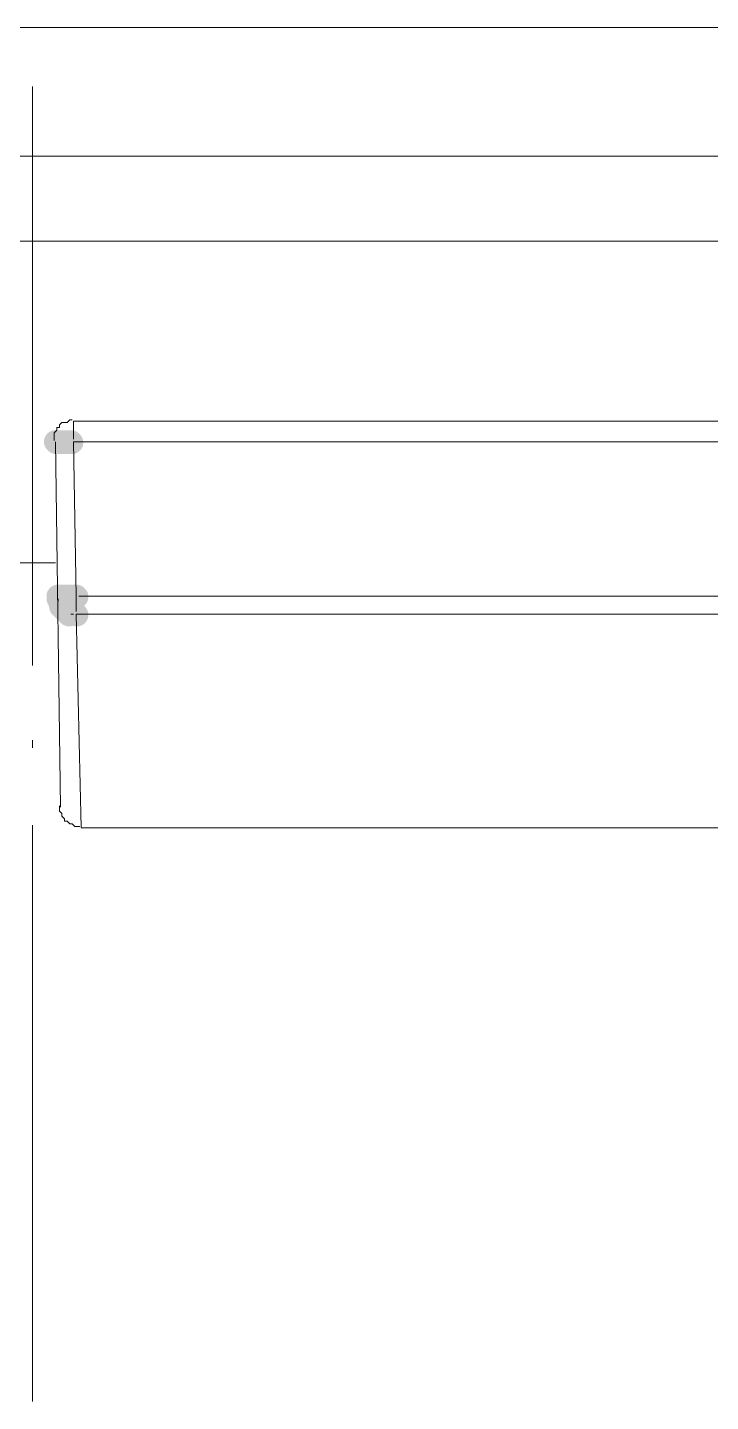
# Model space of a CAD drawing. Header units: millimetres. Extents: x 0 to 297, y 0 to 208.
# Drawn here: x 101.24 to 106.33, y 45.63 to 55.87 of the extents above; entities that cross this region are included whole.
import ezdxf

# ---------------------------------------------------------------- set-up
doc = ezdxf.new("R2010")
doc.units = ezdxf.units.MM

msp = doc.modelspace()

# ---------------------------------------------------------------- hatches: boundary and pattern name
h = msp.add_hatch(color=7)
edge = h.paths.add_edge_path(flags=0)
edge.add_spline(control_points=[(101.513177, 52.842842), (101.479632, 52.876387), (101.42474, 52.876387), (101.391195, 52.842842), (101.35765, 52.809297), (101.35765, 52.754406), (101.391195, 52.720861), (101.391195, 52.720861), (101.39684, 52.715216), (101.39684, 52.715216), (101.430385, 52.681671), (101.485276, 52.681671), (101.518821, 52.715216), (101.552366, 52.748761), (101.552366, 52.803653), (101.518821, 52.837198), (101.518821, 52.837198), (101.513177, 52.842842), (101.513177, 52.842842)], knot_values=[0, 0, 0, 0, 1, 1, 1, 2, 2, 2, 3, 3, 3, 4, 4, 4, 5, 5, 5, 6, 6, 6, 6], degree=3, periodic=1)
h = msp.add_hatch(color=7)
edge = h.paths.add_edge_path(flags=0)
edge.add_spline(control_points=[(101.513177, 52.842842), (101.479632, 52.876387), (101.42474, 52.876387), (101.391195, 52.842842), (101.35765, 52.809297), (101.35765, 52.754406), (101.391195, 52.720861), (101.391195, 52.720861), (101.39684, 52.715216), (101.39684, 52.715216), (101.430385, 52.681671), (101.485276, 52.681671), (101.518821, 52.715216), (101.552366, 52.748761), (101.552366, 52.803653), (101.518821, 52.837198), (101.518821, 52.837198), (101.513177, 52.842842), (101.513177, 52.842842)], knot_values=[0, 0, 0, 0, 1, 1, 1, 2, 2, 2, 3, 3, 3, 4, 4, 4, 5, 5, 5, 6, 6, 6, 6], degree=3, periodic=1)
h = msp.add_hatch(color=7)
edge = h.paths.add_edge_path(flags=0)
edge.add_spline(control_points=[(101.513177, 52.842842), (101.479632, 52.876387), (101.42474, 52.876387), (101.391195, 52.842842), (101.35765, 52.809297), (101.35765, 52.754406), (101.391195, 52.720861), (101.391195, 52.720861), (101.39684, 52.715216), (101.39684, 52.715216), (101.430385, 52.681671), (101.485276, 52.681671), (101.518821, 52.715216), (101.552366, 52.748761), (101.552366, 52.803653), (101.518821, 52.837198), (101.518821, 52.837198), (101.513177, 52.842842), (101.513177, 52.842842)], knot_values=[0, 0, 0, 0, 1, 1, 1, 2, 2, 2, 3, 3, 3, 4, 4, 4, 5, 5, 5, 6, 6, 6, 6], degree=3, periodic=1)
h = msp.add_hatch(color=7)
edge = h.paths.add_edge_path(flags=0)
edge.add_spline(control_points=[(101.513177, 52.842842), (101.479632, 52.876387), (101.42474, 52.876387), (101.391195, 52.842842), (101.35765, 52.809297), (101.35765, 52.754406), (101.391195, 52.720861), (101.391195, 52.720861), (101.39684, 52.715216), (101.39684, 52.715216), (101.430385, 52.681671), (101.485276, 52.681671), (101.518821, 52.715216), (101.552366, 52.748761), (101.552366, 52.803653), (101.518821, 52.837198), (101.518821, 52.837198), (101.513177, 52.842842), (101.513177, 52.842842)], knot_values=[0, 0, 0, 0, 1, 1, 1, 2, 2, 2, 3, 3, 3, 4, 4, 4, 5, 5, 5, 6, 6, 6, 6], degree=3, periodic=1)
h = msp.add_hatch(color=7)
edge = h.paths.add_edge_path(flags=0)
edge.add_spline(control_points=[(101.513177, 52.842842), (101.479632, 52.876387), (101.42474, 52.876387), (101.391195, 52.842842), (101.35765, 52.809297), (101.35765, 52.754406), (101.391195, 52.720861), (101.391195, 52.720861), (101.39684, 52.715216), (101.39684, 52.715216), (101.430385, 52.681671), (101.485276, 52.681671), (101.518821, 52.715216), (101.552366, 52.748761), (101.552366, 52.803653), (101.518821, 52.837198), (101.518821, 52.837198), (101.513177, 52.842842), (101.513177, 52.842842)], knot_values=[0, 0, 0, 0, 1, 1, 1, 2, 2, 2, 3, 3, 3, 4, 4, 4, 5, 5, 5, 6, 6, 6, 6], degree=3, periodic=1)
h = msp.add_hatch(color=7)
edge = h.paths.add_edge_path(flags=0)
edge.add_spline(control_points=[(101.513177, 52.842842), (101.479632, 52.876387), (101.42474, 52.876387), (101.391195, 52.842842), (101.35765, 52.809297), (101.35765, 52.754406), (101.391195, 52.720861), (101.391195, 52.720861), (101.39684, 52.715216), (101.39684, 52.715216), (101.430385, 52.681671), (101.485276, 52.681671), (101.518821, 52.715216), (101.552366, 52.748761), (101.552366, 52.803653), (101.518821, 52.837198), (101.518821, 52.837198), (101.513177, 52.842842), (101.513177, 52.842842)], knot_values=[0, 0, 0, 0, 1, 1, 1, 2, 2, 2, 3, 3, 3, 4, 4, 4, 5, 5, 5, 6, 6, 6, 6], degree=3, periodic=1)
h = msp.add_hatch(color=7)
edge = h.paths.add_edge_path(flags=0)
edge.add_spline(control_points=[(101.513177, 52.842842), (101.479632, 52.876387), (101.42474, 52.876387), (101.391195, 52.842842), (101.35765, 52.809297), (101.35765, 52.754406), (101.391195, 52.720861), (101.391195, 52.720861), (101.39684, 52.715216), (101.39684, 52.715216), (101.430385, 52.681671), (101.485276, 52.681671), (101.518821, 52.715216), (101.552366, 52.748761), (101.552366, 52.803653), (101.518821, 52.837198), (101.518821, 52.837198), (101.513177, 52.842842), (101.513177, 52.842842)], knot_values=[0, 0, 0, 0, 1, 1, 1, 2, 2, 2, 3, 3, 3, 4, 4, 4, 5, 5, 5, 6, 6, 6, 6], degree=3, periodic=1)
h = msp.add_hatch(color=7)
edge = h.paths.add_edge_path(flags=0)
edge.add_spline(control_points=[(101.513177, 52.842842), (101.479632, 52.876387), (101.42474, 52.876387), (101.391195, 52.842842), (101.35765, 52.809297), (101.35765, 52.754406), (101.391195, 52.720861), (101.391195, 52.720861), (101.39684, 52.715216), (101.39684, 52.715216), (101.430385, 52.681671), (101.485276, 52.681671), (101.518821, 52.715216), (101.552366, 52.748761), (101.552366, 52.803653), (101.518821, 52.837198), (101.518821, 52.837198), (101.513177, 52.842842), (101.513177, 52.842842)], knot_values=[0, 0, 0, 0, 1, 1, 1, 2, 2, 2, 3, 3, 3, 4, 4, 4, 5, 5, 5, 6, 6, 6, 6], degree=3, periodic=1)
h = msp.add_hatch(color=7)
edge = h.paths.add_edge_path(flags=0)
edge.add_spline(control_points=[(101.513177, 52.842842), (101.479632, 52.876387), (101.42474, 52.876387), (101.391195, 52.842842), (101.35765, 52.809297), (101.35765, 52.754406), (101.391195, 52.720861), (101.391195, 52.720861), (101.39684, 52.715216), (101.39684, 52.715216), (101.430385, 52.681671), (101.485276, 52.681671), (101.518821, 52.715216), (101.552366, 52.748761), (101.552366, 52.803653), (101.518821, 52.837198), (101.518821, 52.837198), (101.513177, 52.842842), (101.513177, 52.842842)], knot_values=[0, 0, 0, 0, 1, 1, 1, 2, 2, 2, 3, 3, 3, 4, 4, 4, 5, 5, 5, 6, 6, 6, 6], degree=3, periodic=1)
h = msp.add_hatch(color=7)
edge = h.paths.add_edge_path(flags=0)
edge.add_spline(control_points=[(101.513177, 52.842842), (101.479632, 52.876387), (101.42474, 52.876387), (101.391195, 52.842842), (101.35765, 52.809297), (101.35765, 52.754406), (101.391195, 52.720861), (101.391195, 52.720861), (101.39684, 52.715216), (101.39684, 52.715216), (101.430385, 52.681671), (101.485276, 52.681671), (101.518821, 52.715216), (101.552366, 52.748761), (101.552366, 52.803653), (101.518821, 52.837198), (101.518821, 52.837198), (101.513177, 52.842842), (101.513177, 52.842842)], knot_values=[0, 0, 0, 0, 1, 1, 1, 2, 2, 2, 3, 3, 3, 4, 4, 4, 5, 5, 5, 6, 6, 6, 6], degree=3, periodic=1)
h = msp.add_hatch(color=7)
edge = h.paths.add_edge_path(flags=0)
edge.add_spline(control_points=[(101.513177, 52.842842), (101.479632, 52.876387), (101.42474, 52.876387), (101.391195, 52.842842), (101.35765, 52.809297), (101.35765, 52.754406), (101.391195, 52.720861), (101.391195, 52.720861), (101.39684, 52.715216), (101.39684, 52.715216), (101.430385, 52.681671), (101.485276, 52.681671), (101.518821, 52.715216), (101.552366, 52.748761), (101.552366, 52.803653), (101.518821, 52.837198), (101.518821, 52.837198), (101.513177, 52.842842), (101.513177, 52.842842)], knot_values=[0, 0, 0, 0, 1, 1, 1, 2, 2, 2, 3, 3, 3, 4, 4, 4, 5, 5, 5, 6, 6, 6, 6], degree=3, periodic=1)
h = msp.add_hatch(color=7)
edge = h.paths.add_edge_path(flags=0)
edge.add_spline(control_points=[(101.532227, 52.842842), (101.498682, 52.876387), (101.44379, 52.876387), (101.410245, 52.842842), (101.3767, 52.809297), (101.3767, 52.754406), (101.410245, 52.720861), (101.410245, 52.720861), (101.41589, 52.715216), (101.41589, 52.715216), (101.449435, 52.681671), (101.504326, 52.681671), (101.537871, 52.715216), (101.571416, 52.748761), (101.571416, 52.803653), (101.537871, 52.837198), (101.537871, 52.837198), (101.532227, 52.842842), (101.532227, 52.842842)], knot_values=[0, 0, 0, 0, 1, 1, 1, 2, 2, 2, 3, 3, 3, 4, 4, 4, 5, 5, 5, 6, 6, 6, 6], degree=3, periodic=1)
h = msp.add_hatch(color=7)
edge = h.paths.add_edge_path(flags=0)
edge.add_spline(control_points=[(101.532227, 52.842842), (101.498682, 52.876387), (101.44379, 52.876387), (101.410245, 52.842842), (101.3767, 52.809297), (101.3767, 52.754406), (101.410245, 52.720861), (101.410245, 52.720861), (101.41589, 52.715216), (101.41589, 52.715216), (101.449435, 52.681671), (101.504326, 52.681671), (101.537871, 52.715216), (101.571416, 52.748761), (101.571416, 52.803653), (101.537871, 52.837198), (101.537871, 52.837198), (101.532227, 52.842842), (101.532227, 52.842842)], knot_values=[0, 0, 0, 0, 1, 1, 1, 2, 2, 2, 3, 3, 3, 4, 4, 4, 5, 5, 5, 6, 6, 6, 6], degree=3, periodic=1)
h = msp.add_hatch(color=7)
edge = h.paths.add_edge_path(flags=0)
edge.add_spline(control_points=[(101.532227, 52.842842), (101.498682, 52.876387), (101.44379, 52.876387), (101.410245, 52.842842), (101.3767, 52.809297), (101.3767, 52.754406), (101.410245, 52.720861), (101.410245, 52.720861), (101.41589, 52.715216), (101.41589, 52.715216), (101.449435, 52.681671), (101.504326, 52.681671), (101.537871, 52.715216), (101.571416, 52.748761), (101.571416, 52.803653), (101.537871, 52.837198), (101.537871, 52.837198), (101.532227, 52.842842), (101.532227, 52.842842)], knot_values=[0, 0, 0, 0, 1, 1, 1, 2, 2, 2, 3, 3, 3, 4, 4, 4, 5, 5, 5, 6, 6, 6, 6], degree=3, periodic=1)
h = msp.add_hatch(color=7)
edge = h.paths.add_edge_path(flags=0)
edge.add_spline(control_points=[(101.551277, 52.842842), (101.517732, 52.876387), (101.46284, 52.876387), (101.429295, 52.842842), (101.39575, 52.809297), (101.39575, 52.754406), (101.429295, 52.720861), (101.429295, 52.720861), (101.43494, 52.715216), (101.43494, 52.715216), (101.468485, 52.681671), (101.523376, 52.681671), (101.556921, 52.715216), (101.590466, 52.748761), (101.590466, 52.803653), (101.556921, 52.837198), (101.556921, 52.837198), (101.551277, 52.842842), (101.551277, 52.842842)], knot_values=[0, 0, 0, 0, 1, 1, 1, 2, 2, 2, 3, 3, 3, 4, 4, 4, 5, 5, 5, 6, 6, 6, 6], degree=3, periodic=1)
h = msp.add_hatch(color=7)
edge = h.paths.add_edge_path(flags=0)
edge.add_spline(control_points=[(101.551277, 52.842842), (101.517732, 52.876387), (101.46284, 52.876387), (101.429295, 52.842842), (101.39575, 52.809297), (101.39575, 52.754406), (101.429295, 52.720861), (101.429295, 52.720861), (101.43494, 52.715216), (101.43494, 52.715216), (101.468485, 52.681671), (101.523376, 52.681671), (101.556921, 52.715216), (101.590466, 52.748761), (101.590466, 52.803653), (101.556921, 52.837198), (101.556921, 52.837198), (101.551277, 52.842842), (101.551277, 52.842842)], knot_values=[0, 0, 0, 0, 1, 1, 1, 2, 2, 2, 3, 3, 3, 4, 4, 4, 5, 5, 5, 6, 6, 6, 6], degree=3, periodic=1)
h = msp.add_hatch(color=7)
edge = h.paths.add_edge_path(flags=0)
edge.add_spline(control_points=[(101.57068, 52.842842), (101.537135, 52.876387), (101.482243, 52.876387), (101.448698, 52.842842), (101.415153, 52.809297), (101.415153, 52.754406), (101.448698, 52.720861), (101.448698, 52.720861), (101.454342, 52.715216), (101.454342, 52.715216), (101.487887, 52.681671), (101.542779, 52.681671), (101.576324, 52.715216), (101.609869, 52.748761), (101.609869, 52.803653), (101.576324, 52.837198), (101.576324, 52.837198), (101.57068, 52.842842), (101.57068, 52.842842)], knot_values=[0, 0, 0, 0, 1, 1, 1, 2, 2, 2, 3, 3, 3, 4, 4, 4, 5, 5, 5, 6, 6, 6, 6], degree=3, periodic=1)
h = msp.add_hatch(color=7)
edge = h.paths.add_edge_path(flags=0)
edge.add_spline(control_points=[(101.58973, 52.842842), (101.556185, 52.876387), (101.501293, 52.876387), (101.467748, 52.842842), (101.434203, 52.809297), (101.434203, 52.754406), (101.467748, 52.720861), (101.467748, 52.720861), (101.473392, 52.715216), (101.473392, 52.715216), (101.506937, 52.681671), (101.561829, 52.681671), (101.595374, 52.715216), (101.628919, 52.748761), (101.628919, 52.803653), (101.595374, 52.837198), (101.595374, 52.837198), (101.58973, 52.842842), (101.58973, 52.842842)], knot_values=[0, 0, 0, 0, 1, 1, 1, 2, 2, 2, 3, 3, 3, 4, 4, 4, 5, 5, 5, 6, 6, 6, 6], degree=3, periodic=1)
h = msp.add_hatch(color=7)
edge = h.paths.add_edge_path(flags=0)
edge.add_spline(control_points=[(101.58973, 52.842842), (101.556185, 52.876387), (101.501293, 52.876387), (101.467748, 52.842842), (101.434203, 52.809297), (101.434203, 52.754406), (101.467748, 52.720861), (101.467748, 52.720861), (101.473392, 52.715216), (101.473392, 52.715216), (101.506937, 52.681671), (101.561829, 52.681671), (101.595374, 52.715216), (101.628919, 52.748761), (101.628919, 52.803653), (101.595374, 52.837198), (101.595374, 52.837198), (101.58973, 52.842842), (101.58973, 52.842842)], knot_values=[0, 0, 0, 0, 1, 1, 1, 2, 2, 2, 3, 3, 3, 4, 4, 4, 5, 5, 5, 6, 6, 6, 6], degree=3, periodic=1)
h = msp.add_hatch(color=7)
edge = h.paths.add_edge_path(flags=0)
edge.add_spline(control_points=[(101.60878, 52.842842), (101.575235, 52.876387), (101.520343, 52.876387), (101.486798, 52.842842), (101.453253, 52.809297), (101.453253, 52.754406), (101.486798, 52.720861), (101.486798, 52.720861), (101.492442, 52.715216), (101.492442, 52.715216), (101.525987, 52.681671), (101.580879, 52.681671), (101.614424, 52.715216), (101.647969, 52.748761), (101.647969, 52.803653), (101.614424, 52.837198), (101.614424, 52.837198), (101.60878, 52.842842), (101.60878, 52.842842)], knot_values=[0, 0, 0, 0, 1, 1, 1, 2, 2, 2, 3, 3, 3, 4, 4, 4, 5, 5, 5, 6, 6, 6, 6], degree=3, periodic=1)
h = msp.add_hatch(color=7)
edge = h.paths.add_edge_path(flags=0)
edge.add_spline(control_points=[(101.628183, 52.842842), (101.594638, 52.876387), (101.539746, 52.876387), (101.506201, 52.842842), (101.472656, 52.809297), (101.472656, 52.754406), (101.506201, 52.720861), (101.506201, 52.720861), (101.511845, 52.715216), (101.511845, 52.715216), (101.54539, 52.681671), (101.600282, 52.681671), (101.633827, 52.715216), (101.667372, 52.748761), (101.667372, 52.803653), (101.633827, 52.837198), (101.633827, 52.837198), (101.628183, 52.842842), (101.628183, 52.842842)], knot_values=[0, 0, 0, 0, 1, 1, 1, 2, 2, 2, 3, 3, 3, 4, 4, 4, 5, 5, 5, 6, 6, 6, 6], degree=3, periodic=1)
h = msp.add_hatch(color=7)
edge = h.paths.add_edge_path(flags=0)
edge.add_spline(control_points=[(101.628183, 52.842842), (101.594638, 52.876387), (101.539746, 52.876387), (101.506201, 52.842842), (101.472656, 52.809297), (101.472656, 52.754406), (101.506201, 52.720861), (101.506201, 52.720861), (101.511845, 52.715216), (101.511845, 52.715216), (101.54539, 52.681671), (101.600282, 52.681671), (101.633827, 52.715216), (101.667372, 52.748761), (101.667372, 52.803653), (101.633827, 52.837198), (101.633827, 52.837198), (101.628183, 52.842842), (101.628183, 52.842842)], knot_values=[0, 0, 0, 0, 1, 1, 1, 2, 2, 2, 3, 3, 3, 4, 4, 4, 5, 5, 5, 6, 6, 6, 6], degree=3, periodic=1)
h = msp.add_hatch(color=7)
edge = h.paths.add_edge_path(flags=0)
edge.add_spline(control_points=[(101.530229, 51.675671), (101.49562, 51.708118), (101.440757, 51.706348), (101.40831, 51.671739), (101.375864, 51.63713), (101.377634, 51.582266), (101.412243, 51.54982), (101.412243, 51.54982), (101.417888, 51.544529), (101.417888, 51.544529), (101.452497, 51.512083), (101.50736, 51.513852), (101.539806, 51.548461), (101.572252, 51.583071), (101.570482, 51.637934), (101.535873, 51.67038), (101.535873, 51.67038), (101.530229, 51.675671), (101.530229, 51.675671)], knot_values=[0, 0, 0, 0, 1, 1, 1, 2, 2, 2, 3, 3, 3, 4, 4, 4, 5, 5, 5, 6, 6, 6, 6], degree=3, periodic=1)
h = msp.add_hatch(color=7)
edge = h.paths.add_edge_path(flags=0)
edge.add_spline(control_points=[(101.532227, 51.69314), (101.498682, 51.726685), (101.44379, 51.726685), (101.410245, 51.69314), (101.3767, 51.659595), (101.3767, 51.604703), (101.410245, 51.571158), (101.410245, 51.571158), (101.41589, 51.565513), (101.41589, 51.565513), (101.449435, 51.531968), (101.504326, 51.531968), (101.537871, 51.565513), (101.571416, 51.599058), (101.571416, 51.65395), (101.537871, 51.687495), (101.537871, 51.687495), (101.532227, 51.69314), (101.532227, 51.69314)], knot_values=[0, 0, 0, 0, 1, 1, 1, 2, 2, 2, 3, 3, 3, 4, 4, 4, 5, 5, 5, 6, 6, 6, 6], degree=3, periodic=1)
h = msp.add_hatch(color=7)
edge = h.paths.add_edge_path(flags=0)
edge.add_spline(control_points=[(101.532227, 51.69314), (101.498682, 51.726685), (101.44379, 51.726685), (101.410245, 51.69314), (101.3767, 51.659595), (101.3767, 51.604703), (101.410245, 51.571158), (101.410245, 51.571158), (101.41589, 51.565513), (101.41589, 51.565513), (101.449435, 51.531968), (101.504326, 51.531968), (101.537871, 51.565513), (101.571416, 51.599058), (101.571416, 51.65395), (101.537871, 51.687495), (101.537871, 51.687495), (101.532227, 51.69314), (101.532227, 51.69314)], knot_values=[0, 0, 0, 0, 1, 1, 1, 2, 2, 2, 3, 3, 3, 4, 4, 4, 5, 5, 5, 6, 6, 6, 6], degree=3, periodic=1)
h = msp.add_hatch(color=7)
edge = h.paths.add_edge_path(flags=0)
edge.add_spline(control_points=[(101.532227, 51.69314), (101.498682, 51.726685), (101.44379, 51.726685), (101.410245, 51.69314), (101.3767, 51.659595), (101.3767, 51.604703), (101.410245, 51.571158), (101.410245, 51.571158), (101.41589, 51.565513), (101.41589, 51.565513), (101.449435, 51.531968), (101.504326, 51.531968), (101.537871, 51.565513), (101.571416, 51.599058), (101.571416, 51.65395), (101.537871, 51.687495), (101.537871, 51.687495), (101.532227, 51.69314), (101.532227, 51.69314)], knot_values=[0, 0, 0, 0, 1, 1, 1, 2, 2, 2, 3, 3, 3, 4, 4, 4, 5, 5, 5, 6, 6, 6, 6], degree=3, periodic=1)
h = msp.add_hatch(color=7)
edge = h.paths.add_edge_path(flags=0)
edge.add_spline(control_points=[(101.532227, 51.69314), (101.498682, 51.726685), (101.44379, 51.726685), (101.410245, 51.69314), (101.3767, 51.659595), (101.3767, 51.604703), (101.410245, 51.571158), (101.410245, 51.571158), (101.41589, 51.565513), (101.41589, 51.565513), (101.449435, 51.531968), (101.504326, 51.531968), (101.537871, 51.565513), (101.571416, 51.599058), (101.571416, 51.65395), (101.537871, 51.687495), (101.537871, 51.687495), (101.532227, 51.69314), (101.532227, 51.69314)], knot_values=[0, 0, 0, 0, 1, 1, 1, 2, 2, 2, 3, 3, 3, 4, 4, 4, 5, 5, 5, 6, 6, 6, 6], degree=3, periodic=1)
h = msp.add_hatch(color=7)
edge = h.paths.add_edge_path(flags=0)
edge.add_spline(control_points=[(101.532227, 51.69314), (101.498682, 51.726685), (101.44379, 51.726685), (101.410245, 51.69314), (101.3767, 51.659595), (101.3767, 51.604703), (101.410245, 51.571158), (101.410245, 51.571158), (101.41589, 51.565513), (101.41589, 51.565513), (101.449435, 51.531968), (101.504326, 51.531968), (101.537871, 51.565513), (101.571416, 51.599058), (101.571416, 51.65395), (101.537871, 51.687495), (101.537871, 51.687495), (101.532227, 51.69314), (101.532227, 51.69314)], knot_values=[0, 0, 0, 0, 1, 1, 1, 2, 2, 2, 3, 3, 3, 4, 4, 4, 5, 5, 5, 6, 6, 6, 6], degree=3, periodic=1)
h = msp.add_hatch(color=7)
edge = h.paths.add_edge_path(flags=0)
edge.add_spline(control_points=[(101.532227, 51.69314), (101.498682, 51.726685), (101.44379, 51.726685), (101.410245, 51.69314), (101.3767, 51.659595), (101.3767, 51.604703), (101.410245, 51.571158), (101.410245, 51.571158), (101.41589, 51.565513), (101.41589, 51.565513), (101.449435, 51.531968), (101.504326, 51.531968), (101.537871, 51.565513), (101.571416, 51.599058), (101.571416, 51.65395), (101.537871, 51.687495), (101.537871, 51.687495), (101.532227, 51.69314), (101.532227, 51.69314)], knot_values=[0, 0, 0, 0, 1, 1, 1, 2, 2, 2, 3, 3, 3, 4, 4, 4, 5, 5, 5, 6, 6, 6, 6], degree=3, periodic=1)
h = msp.add_hatch(color=7)
edge = h.paths.add_edge_path(flags=0)
edge.add_spline(control_points=[(101.532227, 51.69314), (101.498682, 51.726685), (101.44379, 51.726685), (101.410245, 51.69314), (101.3767, 51.659595), (101.3767, 51.604703), (101.410245, 51.571158), (101.410245, 51.571158), (101.41589, 51.565513), (101.41589, 51.565513), (101.449435, 51.531968), (101.504326, 51.531968), (101.537871, 51.565513), (101.571416, 51.599058), (101.571416, 51.65395), (101.537871, 51.687495), (101.537871, 51.687495), (101.532227, 51.69314), (101.532227, 51.69314)], knot_values=[0, 0, 0, 0, 1, 1, 1, 2, 2, 2, 3, 3, 3, 4, 4, 4, 5, 5, 5, 6, 6, 6, 6], degree=3, periodic=1)
h = msp.add_hatch(color=7)
edge = h.paths.add_edge_path(flags=0)
edge.add_spline(control_points=[(101.532227, 51.69314), (101.498682, 51.726685), (101.44379, 51.726685), (101.410245, 51.69314), (101.3767, 51.659595), (101.3767, 51.604703), (101.410245, 51.571158), (101.410245, 51.571158), (101.41589, 51.565513), (101.41589, 51.565513), (101.449435, 51.531968), (101.504326, 51.531968), (101.537871, 51.565513), (101.571416, 51.599058), (101.571416, 51.65395), (101.537871, 51.687495), (101.537871, 51.687495), (101.532227, 51.69314), (101.532227, 51.69314)], knot_values=[0, 0, 0, 0, 1, 1, 1, 2, 2, 2, 3, 3, 3, 4, 4, 4, 5, 5, 5, 6, 6, 6, 6], degree=3, periodic=1)
h = msp.add_hatch(color=7)
edge = h.paths.add_edge_path(flags=0)
edge.add_spline(control_points=[(101.532227, 51.69314), (101.498682, 51.726685), (101.44379, 51.726685), (101.410245, 51.69314), (101.3767, 51.659595), (101.3767, 51.604703), (101.410245, 51.571158), (101.410245, 51.571158), (101.41589, 51.565513), (101.41589, 51.565513), (101.449435, 51.531968), (101.504326, 51.531968), (101.537871, 51.565513), (101.571416, 51.599058), (101.571416, 51.65395), (101.537871, 51.687495), (101.537871, 51.687495), (101.532227, 51.69314), (101.532227, 51.69314)], knot_values=[0, 0, 0, 0, 1, 1, 1, 2, 2, 2, 3, 3, 3, 4, 4, 4, 5, 5, 5, 6, 6, 6, 6], degree=3, periodic=1)
h = msp.add_hatch(color=7)
edge = h.paths.add_edge_path(flags=0)
edge.add_spline(control_points=[(101.532227, 51.69314), (101.498682, 51.726685), (101.44379, 51.726685), (101.410245, 51.69314), (101.3767, 51.659595), (101.3767, 51.604703), (101.410245, 51.571158), (101.410245, 51.571158), (101.41589, 51.565513), (101.41589, 51.565513), (101.449435, 51.531968), (101.504326, 51.531968), (101.537871, 51.565513), (101.571416, 51.599058), (101.571416, 51.65395), (101.537871, 51.687495), (101.537871, 51.687495), (101.532227, 51.69314), (101.532227, 51.69314)], knot_values=[0, 0, 0, 0, 1, 1, 1, 2, 2, 2, 3, 3, 3, 4, 4, 4, 5, 5, 5, 6, 6, 6, 6], degree=3, periodic=1)
h = msp.add_hatch(color=7)
edge = h.paths.add_edge_path(flags=0)
edge.add_spline(control_points=[(101.551277, 51.69314), (101.517732, 51.726685), (101.46284, 51.726685), (101.429295, 51.69314), (101.39575, 51.659595), (101.39575, 51.604703), (101.429295, 51.571158), (101.429295, 51.571158), (101.43494, 51.565513), (101.43494, 51.565513), (101.468485, 51.531968), (101.523376, 51.531968), (101.556921, 51.565513), (101.590466, 51.599058), (101.590466, 51.65395), (101.556921, 51.687495), (101.556921, 51.687495), (101.551277, 51.69314), (101.551277, 51.69314)], knot_values=[0, 0, 0, 0, 1, 1, 1, 2, 2, 2, 3, 3, 3, 4, 4, 4, 5, 5, 5, 6, 6, 6, 6], degree=3, periodic=1)
h = msp.add_hatch(color=7)
edge = h.paths.add_edge_path(flags=0)
edge.add_spline(control_points=[(101.551277, 51.69314), (101.517732, 51.726685), (101.46284, 51.726685), (101.429295, 51.69314), (101.39575, 51.659595), (101.39575, 51.604703), (101.429295, 51.571158), (101.429295, 51.571158), (101.43494, 51.565513), (101.43494, 51.565513), (101.468485, 51.531968), (101.523376, 51.531968), (101.556921, 51.565513), (101.590466, 51.599058), (101.590466, 51.65395), (101.556921, 51.687495), (101.556921, 51.687495), (101.551277, 51.69314), (101.551277, 51.69314)], knot_values=[0, 0, 0, 0, 1, 1, 1, 2, 2, 2, 3, 3, 3, 4, 4, 4, 5, 5, 5, 6, 6, 6, 6], degree=3, periodic=1)
h = msp.add_hatch(color=7)
edge = h.paths.add_edge_path(flags=0)
edge.add_spline(control_points=[(101.551277, 51.69314), (101.517732, 51.726685), (101.46284, 51.726685), (101.429295, 51.69314), (101.39575, 51.659595), (101.39575, 51.604703), (101.429295, 51.571158), (101.429295, 51.571158), (101.43494, 51.565513), (101.43494, 51.565513), (101.468485, 51.531968), (101.523376, 51.531968), (101.556921, 51.565513), (101.590466, 51.599058), (101.590466, 51.65395), (101.556921, 51.687495), (101.556921, 51.687495), (101.551277, 51.69314), (101.551277, 51.69314)], knot_values=[0, 0, 0, 0, 1, 1, 1, 2, 2, 2, 3, 3, 3, 4, 4, 4, 5, 5, 5, 6, 6, 6, 6], degree=3, periodic=1)
h = msp.add_hatch(color=7)
edge = h.paths.add_edge_path(flags=0)
edge.add_spline(control_points=[(101.57068, 51.69314), (101.537135, 51.726685), (101.482243, 51.726685), (101.448698, 51.69314), (101.415153, 51.659595), (101.415153, 51.604703), (101.448698, 51.571158), (101.448698, 51.571158), (101.454342, 51.565513), (101.454342, 51.565513), (101.487887, 51.531968), (101.542779, 51.531968), (101.576324, 51.565513), (101.609869, 51.599058), (101.609869, 51.65395), (101.576324, 51.687495), (101.576324, 51.687495), (101.57068, 51.69314), (101.57068, 51.69314)], knot_values=[0, 0, 0, 0, 1, 1, 1, 2, 2, 2, 3, 3, 3, 4, 4, 4, 5, 5, 5, 6, 6, 6, 6], degree=3, periodic=1)
h = msp.add_hatch(color=7)
edge = h.paths.add_edge_path(flags=0)
edge.add_spline(control_points=[(101.57068, 51.69314), (101.537135, 51.726685), (101.482243, 51.726685), (101.448698, 51.69314), (101.415153, 51.659595), (101.415153, 51.604703), (101.448698, 51.571158), (101.448698, 51.571158), (101.454342, 51.565513), (101.454342, 51.565513), (101.487887, 51.531968), (101.542779, 51.531968), (101.576324, 51.565513), (101.609869, 51.599058), (101.609869, 51.65395), (101.576324, 51.687495), (101.576324, 51.687495), (101.57068, 51.69314), (101.57068, 51.69314)], knot_values=[0, 0, 0, 0, 1, 1, 1, 2, 2, 2, 3, 3, 3, 4, 4, 4, 5, 5, 5, 6, 6, 6, 6], degree=3, periodic=1)
h = msp.add_hatch(color=7)
edge = h.paths.add_edge_path(flags=0)
edge.add_spline(control_points=[(101.58973, 51.69314), (101.556185, 51.726685), (101.501293, 51.726685), (101.467748, 51.69314), (101.434203, 51.659595), (101.434203, 51.604703), (101.467748, 51.571158), (101.467748, 51.571158), (101.473392, 51.565513), (101.473392, 51.565513), (101.506937, 51.531968), (101.561829, 51.531968), (101.595374, 51.565513), (101.628919, 51.599058), (101.628919, 51.65395), (101.595374, 51.687495), (101.595374, 51.687495), (101.58973, 51.69314), (101.58973, 51.69314)], knot_values=[0, 0, 0, 0, 1, 1, 1, 2, 2, 2, 3, 3, 3, 4, 4, 4, 5, 5, 5, 6, 6, 6, 6], degree=3, periodic=1)
h = msp.add_hatch(color=7)
edge = h.paths.add_edge_path(flags=0)
edge.add_spline(control_points=[(101.60878, 51.69314), (101.575235, 51.726685), (101.520343, 51.726685), (101.486798, 51.69314), (101.453253, 51.659595), (101.453253, 51.604703), (101.486798, 51.571158), (101.486798, 51.571158), (101.492442, 51.565513), (101.492442, 51.565513), (101.525987, 51.531968), (101.580879, 51.531968), (101.614424, 51.565513), (101.647969, 51.599058), (101.647969, 51.65395), (101.614424, 51.687495), (101.614424, 51.687495), (101.60878, 51.69314), (101.60878, 51.69314)], knot_values=[0, 0, 0, 0, 1, 1, 1, 2, 2, 2, 3, 3, 3, 4, 4, 4, 5, 5, 5, 6, 6, 6, 6], degree=3, periodic=1)
h = msp.add_hatch(color=7)
edge = h.paths.add_edge_path(flags=0)
edge.add_spline(control_points=[(101.60878, 51.69314), (101.575235, 51.726685), (101.520343, 51.726685), (101.486798, 51.69314), (101.453253, 51.659595), (101.453253, 51.604703), (101.486798, 51.571158), (101.486798, 51.571158), (101.492442, 51.565513), (101.492442, 51.565513), (101.525987, 51.531968), (101.580879, 51.531968), (101.614424, 51.565513), (101.647969, 51.599058), (101.647969, 51.65395), (101.614424, 51.687495), (101.614424, 51.687495), (101.60878, 51.69314), (101.60878, 51.69314)], knot_values=[0, 0, 0, 0, 1, 1, 1, 2, 2, 2, 3, 3, 3, 4, 4, 4, 5, 5, 5, 6, 6, 6, 6], degree=3, periodic=1)
h = msp.add_hatch(color=7)
edge = h.paths.add_edge_path(flags=0)
edge.add_spline(control_points=[(101.628183, 51.69314), (101.594638, 51.726685), (101.539746, 51.726685), (101.506201, 51.69314), (101.472656, 51.659595), (101.472656, 51.604703), (101.506201, 51.571158), (101.506201, 51.571158), (101.511845, 51.565513), (101.511845, 51.565513), (101.54539, 51.531968), (101.600282, 51.531968), (101.633827, 51.565513), (101.667372, 51.599058), (101.667372, 51.65395), (101.633827, 51.687495), (101.633827, 51.687495), (101.628183, 51.69314), (101.628183, 51.69314)], knot_values=[0, 0, 0, 0, 1, 1, 1, 2, 2, 2, 3, 3, 3, 4, 4, 4, 5, 5, 5, 6, 6, 6, 6], degree=3, periodic=1)
h = msp.add_hatch(color=7)
edge = h.paths.add_edge_path(flags=0)
edge.add_spline(control_points=[(101.647233, 51.69314), (101.613688, 51.726685), (101.558796, 51.726685), (101.525251, 51.69314), (101.491706, 51.659595), (101.491706, 51.604703), (101.525251, 51.571158), (101.525251, 51.571158), (101.530895, 51.565513), (101.530895, 51.565513), (101.56444, 51.531968), (101.619332, 51.531968), (101.652877, 51.565513), (101.686422, 51.599058), (101.686422, 51.65395), (101.652877, 51.687495), (101.652877, 51.687495), (101.647233, 51.69314), (101.647233, 51.69314)], knot_values=[0, 0, 0, 0, 1, 1, 1, 2, 2, 2, 3, 3, 3, 4, 4, 4, 5, 5, 5, 6, 6, 6, 6], degree=3, periodic=1)
h = msp.add_hatch(color=7)
edge = h.paths.add_edge_path(flags=0)
edge.add_spline(control_points=[(101.647233, 51.69314), (101.613688, 51.726685), (101.558796, 51.726685), (101.525251, 51.69314), (101.491706, 51.659595), (101.491706, 51.604703), (101.525251, 51.571158), (101.525251, 51.571158), (101.530895, 51.565513), (101.530895, 51.565513), (101.56444, 51.531968), (101.619332, 51.531968), (101.652877, 51.565513), (101.686422, 51.599058), (101.686422, 51.65395), (101.652877, 51.687495), (101.652877, 51.687495), (101.647233, 51.69314), (101.647233, 51.69314)], knot_values=[0, 0, 0, 0, 1, 1, 1, 2, 2, 2, 3, 3, 3, 4, 4, 4, 5, 5, 5, 6, 6, 6, 6], degree=3, periodic=1)
h = msp.add_hatch(color=7)
edge = h.paths.add_edge_path(flags=0)
edge.add_spline(control_points=[(101.666283, 51.69314), (101.632738, 51.726685), (101.577846, 51.726685), (101.544301, 51.69314), (101.510756, 51.659595), (101.510756, 51.604703), (101.544301, 51.571158), (101.544301, 51.571158), (101.549945, 51.565513), (101.549945, 51.565513), (101.58349, 51.531968), (101.638382, 51.531968), (101.671927, 51.565513), (101.705472, 51.599058), (101.705472, 51.65395), (101.671927, 51.687495), (101.671927, 51.687495), (101.666283, 51.69314), (101.666283, 51.69314)], knot_values=[0, 0, 0, 0, 1, 1, 1, 2, 2, 2, 3, 3, 3, 4, 4, 4, 5, 5, 5, 6, 6, 6, 6], degree=3, periodic=1)
h = msp.add_hatch(color=7)
edge = h.paths.add_edge_path(flags=0)
edge.add_spline(control_points=[(101.549279, 51.618169), (101.51467, 51.650615), (101.459807, 51.648845), (101.42736, 51.614236), (101.394914, 51.579627), (101.396684, 51.524763), (101.431293, 51.492317), (101.431293, 51.492317), (101.436938, 51.487026), (101.436938, 51.487026), (101.471547, 51.45458), (101.52641, 51.45635), (101.558856, 51.490959), (101.591302, 51.525568), (101.589532, 51.580431), (101.554923, 51.612877), (101.554923, 51.612877), (101.549279, 51.618169), (101.549279, 51.618169)], knot_values=[0, 0, 0, 0, 1, 1, 1, 2, 2, 2, 3, 3, 3, 4, 4, 4, 5, 5, 5, 6, 6, 6, 6], degree=3, periodic=1)
h = msp.add_hatch(color=7)
edge = h.paths.add_edge_path(flags=0)
edge.add_spline(control_points=[(101.57068, 51.597184), (101.537135, 51.630729), (101.482243, 51.630729), (101.448698, 51.597184), (101.415153, 51.563639), (101.415153, 51.508747), (101.448698, 51.475202), (101.448698, 51.475202), (101.454342, 51.469558), (101.454342, 51.469558), (101.487887, 51.436013), (101.542779, 51.436013), (101.576324, 51.469558), (101.609869, 51.503103), (101.609869, 51.557995), (101.576324, 51.59154), (101.576324, 51.59154), (101.57068, 51.597184), (101.57068, 51.597184)], knot_values=[0, 0, 0, 0, 1, 1, 1, 2, 2, 2, 3, 3, 3, 4, 4, 4, 5, 5, 5, 6, 6, 6, 6], degree=3, periodic=1)
h = msp.add_hatch(color=7)
edge = h.paths.add_edge_path(flags=0)
edge.add_spline(control_points=[(101.58973, 51.578134), (101.556185, 51.611679), (101.501293, 51.611679), (101.467748, 51.578134), (101.434203, 51.544589), (101.434203, 51.489697), (101.467748, 51.456152), (101.467748, 51.456152), (101.473392, 51.450508), (101.473392, 51.450508), (101.506937, 51.416963), (101.561829, 51.416963), (101.595374, 51.450508), (101.628919, 51.484053), (101.628919, 51.538945), (101.595374, 51.57249), (101.595374, 51.57249), (101.58973, 51.578134), (101.58973, 51.578134)], knot_values=[0, 0, 0, 0, 1, 1, 1, 2, 2, 2, 3, 3, 3, 4, 4, 4, 5, 5, 5, 6, 6, 6, 6], degree=3, periodic=1)
h = msp.add_hatch(color=7)
edge = h.paths.add_edge_path(flags=0)
edge.add_spline(control_points=[(101.60878, 51.559084), (101.575235, 51.592629), (101.520343, 51.592629), (101.486798, 51.559084), (101.453253, 51.525539), (101.453253, 51.470647), (101.486798, 51.437102), (101.486798, 51.437102), (101.492442, 51.431458), (101.492442, 51.431458), (101.525987, 51.397913), (101.580879, 51.397913), (101.614424, 51.431458), (101.647969, 51.465003), (101.647969, 51.519895), (101.614424, 51.55344), (101.614424, 51.55344), (101.60878, 51.559084), (101.60878, 51.559084)], knot_values=[0, 0, 0, 0, 1, 1, 1, 2, 2, 2, 3, 3, 3, 4, 4, 4, 5, 5, 5, 6, 6, 6, 6], degree=3, periodic=1)
h = msp.add_hatch(color=7)
edge = h.paths.add_edge_path(flags=0)
edge.add_spline(control_points=[(101.666283, 51.559084), (101.632738, 51.592629), (101.577846, 51.592629), (101.544301, 51.559084), (101.510756, 51.525539), (101.510756, 51.470647), (101.544301, 51.437102), (101.544301, 51.437102), (101.549945, 51.431458), (101.549945, 51.431458), (101.58349, 51.397913), (101.638382, 51.397913), (101.671927, 51.431458), (101.705472, 51.465003), (101.705472, 51.519895), (101.671927, 51.55344), (101.671927, 51.55344), (101.666283, 51.559084), (101.666283, 51.559084)], knot_values=[0, 0, 0, 0, 1, 1, 1, 2, 2, 2, 3, 3, 3, 4, 4, 4, 5, 5, 5, 6, 6, 6, 6], degree=3, periodic=1)

# ---------------------------------------------------------------- linework, layer by layer
at = {"color": 7, "lineweight": 15}
for points in [[(130.832931, 55.867599), (71.745828, 55.867599)], [(101.279678, 51.114624), (101.279678, 55.426979)], [(71.803331, 54.909454), (130.736975, 54.909454)], [(130.526014, 54.276924), (72.052392, 54.276924)], [(101.576717, 52.944835), (101.557667, 52.944835), (101.538264, 52.925785), (101.519214, 52.925785), (101.500164, 52.925785), (101.480761, 52.906735), (101.480761, 52.887332), (101.461711, 52.887332), (101.461711, 52.868282), (101.442661, 52.849232), (101.442661, 52.829829), (101.442661, 52.810779), (101.442661, 52.791729)], [(101.586242, 52.93531), (120.617544, 52.93531)], [(101.586242, 52.93531), (101.586242, 52.801254)], [(101.452186, 52.781851), (101.490286, 50.060876)], [(101.586242, 52.781851), (120.617544, 52.781851)], [(101.586242, 52.781851), (101.604939, 51.632501)], [(101.452186, 51.88121), (101.107169, 51.88121)], [(101.471236, 51.612746), (101.471236, 51.593696)], [(101.605292, 51.632149), (101.605292, 51.517143)], [(120.617544, 51.632149), (101.624694, 51.632149)], [(101.586242, 51.498093), (101.567192, 51.498093)], [(101.605292, 51.498093), (120.598494, 51.498093)], [(101.605292, 51.498093), (101.643392, 49.907771)], [(101.279678, 50.501143), (101.279678, 50.558646)], [(101.480761, 50.070049), (101.480761, 50.050999), (101.480761, 50.031596), (101.500164, 50.012546), (101.500164, 49.993496), (101.519214, 49.974093), (101.519214, 49.955043), (101.538264, 49.955043), (101.557667, 49.935993), (101.576717, 49.935993), (101.595767, 49.91659), (101.615169, 49.91659), (101.634219, 49.91659)], [(101.279678, 45.633163), (101.279678, 49.926468)], [(101.643744, 49.907065), (120.579092, 49.907065)]]:
    msp.add_lwpolyline(points, dxfattribs=at)

doc.saveas('drawing.dxf')
